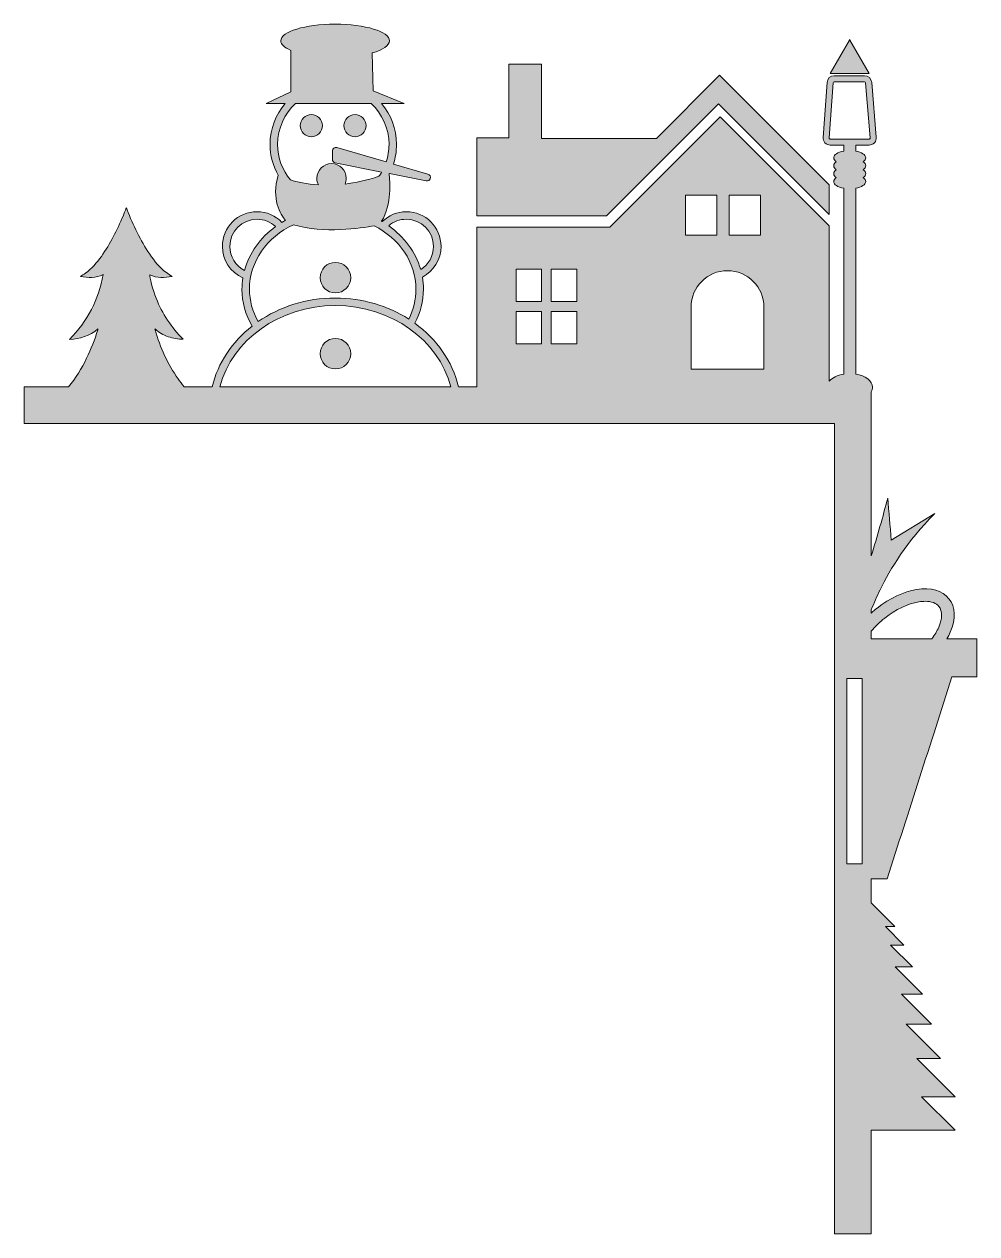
# Model space of a CAD drawing. Extents: x 435 to 2566, y -2853 to -147.
import ezdxf

# ---------------------------------------------------------------- set-up
doc = ezdxf.new("R2010")
doc.units = 0
doc.header["$MEASUREMENT"] = 0
doc.layers.add('Layer 1', color=7, linetype='Continuous')

# ---------------------------------------------------------------- blocks, each defined once
blk = doc.blocks.new('block 2')
at = {"layer": 'Layer 1', "true_color": 0xffffff}
h = blk.add_hatch(color=7, dxfattribs=at)
h.dxf.hatch_style = 2
edge = h.paths.add_edge_path()
edge.add_spline(control_points=[(2365.4, -2058.3), (2413.7, -1907.9), (2462, -1757.4), (2510.3, -1606.9), (2510.3, -1606.9), (2565.9, -1606.9), (2565.9, -1606.9), (2565.9, -1606.9), (2565.9, -1521.8), (2565.9, -1521.8), (2565.9, -1521.8), (2499.1, -1521.8), (2499.1, -1521.8), (2501.9, -1516.9), (2504.3, -1511.9), (2506.5, -1507), (2519.2, -1477.2), (2518.1, -1450.6), (2503.5, -1431.9), (2488.9, -1413.3), (2463.2, -1406), (2431.3, -1411.3), (2402.4, -1416.1), (2371, -1430.9), (2342.8, -1453), (2338.3, -1456.6), (2333.9, -1460.4), (2329.7, -1464.2), (2329.7, -1464.2), (2329.7, -1456.5), (2329.7, -1456.5), (2335.9, -1441.7), (2342.5, -1426.6), (2349.6, -1411.9), (2372, -1365.7), (2408.8, -1305.1), (2471.9, -1241.1), (2471.9, -1241.1), (2374.4, -1300.8), (2374.4, -1300.8), (2371.9, -1269.5), (2369.3, -1238.2), (2366.7, -1206.8), (2355.8, -1248.5), (2343.5, -1291.7), (2329.7, -1336.1), (2329.7, -1336.1), (2329.7, -968.9), (2329.7, -968.9), (2331.6, -965.7), (2332.7, -962.3), (2332.7, -958.7), (2332.7, -944.8), (2316.7, -933.1), (2295, -929.7), (2295, -929.7), (2295, -514), (2295, -514), (2308.2, -511.6), (2317.4, -505.7), (2317.4, -498.9), (2317.4, -495.7), (2315.3, -492.6), (2311.6, -490.1), (2315.3, -487.5), (2317.4, -484.5), (2317.4, -481.2), (2317.4, -478), (2315.3, -474.9), (2311.6, -472.4), (2315.3, -469.8), (2317.4, -466.8), (2317.4, -463.5), (2317.4, -460.2), (2315.3, -457.2), (2311.6, -454.7), (2315.3, -452.1), (2317.4, -449.1), (2317.4, -445.8), (2317.4, -439), (2308.2, -433.2), (2295, -430.8), (2295, -430.8), (2295, -417.5), (2295, -417.5), (2295, -417.5), (2324.9, -417.5), (2324.9, -417.5), (2329.4, -417.5), (2333.8, -415.6), (2336.9, -412.3), (2340, -408.9), (2341.5, -404.4), (2341.1, -399.9), (2341.1, -399.9), (2330.7, -277), (2330.7, -277), (2330, -268.5), (2323, -262.1), (2314.5, -262.1), (2314.5, -262.1), (2247, -262.1), (2247, -262.1), (2238.6, -262.1), (2231.4, -268.7), (2230.8, -277.2), (2230.8, -277.2), (2221.9, -400.1), (2221.9, -400.1), (2221.6, -404.6), (2223.1, -409), (2226.2, -412.3), (2229.3, -415.6), (2233.6, -417.5), (2238.1, -417.5), (2238.1, -417.5), (2268.1, -417.5), (2268.1, -417.5), (2268.1, -417.5), (2268.1, -430.8), (2268.1, -430.8), (2255, -433.2), (2245.7, -439), (2245.7, -445.8), (2245.7, -449.1), (2247.9, -452.1), (2251.6, -454.7), (2247.9, -457.2), (2245.7, -460.2), (2245.7, -463.5), (2245.7, -466.8), (2247.9, -469.8), (2251.6, -472.4), (2247.9, -474.9), (2245.7, -478), (2245.7, -481.2), (2245.7, -484.5), (2247.9, -487.5), (2251.6, -490.1), (2247.9, -492.6), (2245.7, -495.7), (2245.7, -498.9), (2245.7, -505.7), (2255, -511.6), (2268.1, -514), (2268.1, -514), (2268.1, -929.7), (2268.1, -929.7), (2253.9, -931.9), (2242.2, -937.7), (2235.8, -945.4), (2235.8, -945.4), (2235.8, -598.2), (2235.8, -598.2), (2235.8, -598.2), (1992, -354.4), (1992, -354.4), (1992, -354.4), (1745.1, -601.2), (1745.1, -601.2), (1745.1, -601.2), (1447.5, -601.2), (1447.5, -601.2), (1447.5, -601.2), (1447.5, -957.8), (1447.5, -957.8), (1447.5, -957.8), (1406.4, -957.8), (1406.4, -957.8), (1392.9, -901.2), (1357.8, -851.5), (1309, -816), (1321.5, -792.3), (1328, -766.1), (1328, -739.7), (1328, -730.5), (1327.2, -721.4), (1325.7, -712.6), (1351, -699.4), (1367.4, -673.1), (1367.4, -643.9), (1367.4, -601.2), (1332.6, -566.4), (1289.9, -566.4), (1269.4, -566.4), (1250.2, -574.4), (1235.8, -588.5), (1235.4, -588.3), (1234.9, -588), (1234.5, -587.8), (1257.8, -550.1), (1253, -496.3), (1251.2, -482.4), (1251.4, -482), (1251.6, -481.5), (1251.8, -481.1), (1251.8, -481.1), (1334.4, -497.6), (1334.4, -497.6), (1338.2, -498.3), (1342, -496.2), (1343.3, -492.6), (1344.8, -488.4), (1342.5, -483.7), (1338.1, -482.5), (1338.1, -482.5), (1260.8, -459.8), (1260.8, -459.8), (1265.4, -446), (1267.9, -431.2), (1267.9, -415.8), (1267.9, -381), (1255.2, -349.1), (1234.2, -324.4), (1234.2, -324.4), (1284.8, -324.4), (1284.8, -324.4), (1284.8, -324.4), (1215.7, -296.2), (1215.7, -296.2), (1215.7, -296.2), (1213.7, -211.1), (1213.7, -211.1), (1237.3, -204.3), (1252.2, -194.7), (1252.2, -184), (1252.2, -163.6), (1197.7, -146.9), (1130.6, -146.9), (1063.4, -146.9), (1009, -163.6), (1009, -184), (1009, -192), (1017.3, -199.4), (1031.4, -205.5), (1031.4, -205.5), (1031.4, -297.9), (1031.4, -297.9), (1031.4, -297.9), (976.4, -324.4), (976.4, -324.4), (976.4, -324.4), (1018.7, -324.4), (1018.7, -324.4), (997.7, -349.1), (985, -381), (985, -415.8), (985, -440.9), (991.6, -464.5), (1003.2, -485), (986.8, -537.7), (1009, -573.1), (1019.2, -585.8), (1016.6, -587.2), (1014, -588.7), (1011.5, -590.2), (997, -575), (977.1, -566.4), (955.8, -566.4), (913, -566.4), (878.3, -601.2), (878.3, -643.9), (878.3, -674.7), (896.5, -702.2), (924.2, -714.6), (922.9, -722.8), (922.1, -731.2), (922.1, -739.7), (922.1, -768.5), (929.9, -797), (944.7, -822.4), (900.3, -857.3), (868.3, -904.5), (855.6, -957.8), (855.6, -957.8), (792.5, -957.8), (792.5, -957.8), (787.9, -952.3), (783.6, -946.5), (779.5, -940.5), (756.1, -906.8), (739.4, -870), (727.7, -830.9), (727.5, -830.3), (726.8, -829.6), (727.7, -828.7), (736.2, -836.8), (746.2, -842.2), (757.1, -845.9), (768, -849.5), (779.2, -851.6), (790.8, -851.8), (777.7, -838.7), (766, -824.5), (755.8, -809.1), (745.6, -793.7), (737, -777.3), (730.2, -760.1), (722.7, -740.9), (715.1, -712.5), (716.1, -707.4), (732.2, -715.2), (748.9, -714.2), (765.8, -711), (761.4, -708.3), (757.2, -705.7), (753.2, -702.7), (738.1, -691.2), (726.3, -676.7), (715.8, -661.2), (694.7, -630.2), (678.7, -596.7), (665.2, -561.9), (664.7, -560.6), (664.5, -559.2), (663.3, -558), (660.9, -564.1), (658.6, -570.1), (656.1, -576), (642.9, -607.6), (627.6, -638.3), (607.6, -666.3), (597.4, -680.5), (586.2, -693.7), (571.9, -704), (568.4, -706.5), (564.7, -708.6), (560.6, -711.2), (578.2, -714.1), (595, -715.3), (611.8, -706.9), (601.5, -763.4), (576.4, -811.4), (536.4, -851.9), (559.8, -850.4), (581.7, -845), (599.6, -828.6), (600, -829.4), (599.6, -829.9), (599.4, -830.4), (593, -852.4), (584.7, -873.6), (574.6, -894.1), (563.5, -916.8), (550.6, -938.4), (534.4, -957.8), (534.4, -957.8), (435, -957.8), (435, -957.8), (435, -957.8), (435, -1040.3), (435, -1040.3), (435, -1040.3), (637.2, -1040.3), (637.2, -1040.3), (637.2, -1040.3), (689.6, -1040.3), (689.6, -1040.3), (689.6, -1040.3), (851.8, -1040.3), (851.8, -1040.3), (851.8, -1040.3), (868.7, -1040.3), (868.7, -1040.3), (868.7, -1040.3), (1393.3, -1040.3), (1393.3, -1040.3), (1393.3, -1040.3), (1410.3, -1040.3), (1410.3, -1040.3), (1410.3, -1040.3), (2247.2, -1040.3), (2247.2, -1040.3), (2247.2, -1040.3), (2247.2, -1360.6), (2247.2, -1360.6), (2247.2, -1360.6), (2247.2, -1496.1), (2247.2, -1496.1), (2247.2, -1496.1), (2247.2, -1521.8), (2247.2, -1521.8), (2247.2, -1521.8), (2247.2, -2058.3), (2247.2, -2058.3), (2247.2, -2058.3), (2247.2, -2121.3), (2247.2, -2121.3), (2247.2, -2121.3), (2247.2, -2621), (2247.2, -2621), (2247.2, -2621), (2247.2, -2852.5), (2247.2, -2852.5), (2247.2, -2852.5), (2329.7, -2852.5), (2329.7, -2852.5), (2329.7, -2852.5), (2329.7, -2621), (2329.7, -2621), (2329.7, -2621), (2517.2, -2621), (2517.2, -2621), (2517.2, -2621), (2442.2, -2546), (2442.2, -2546), (2442.2, -2546), (2517.2, -2546), (2517.2, -2546), (2517.2, -2546), (2431.4, -2460.2), (2431.4, -2460.2), (2431.4, -2460.2), (2485, -2460.2), (2485, -2460.2), (2485, -2460.2), (2408.1, -2383.3), (2408.1, -2383.3), (2408.1, -2383.3), (2464.2, -2383.3), (2464.2, -2383.3), (2464.2, -2383.3), (2397.3, -2316.5), (2397.3, -2316.5), (2397.3, -2316.5), (2444.6, -2316.5), (2444.6, -2316.5), (2444.6, -2316.5), (2383.6, -2255.4), (2383.6, -2255.4), (2383.6, -2255.4), (2421.8, -2255.4), (2421.8, -2255.4), (2421.8, -2255.4), (2373.1, -2206.7), (2373.1, -2206.7), (2373.1, -2206.7), (2403, -2206.7), (2403, -2206.7), (2403, -2206.7), (2361.5, -2165.2), (2361.5, -2165.2), (2361.5, -2165.2), (2382.7, -2165.2), (2382.7, -2165.2), (2382.7, -2165.2), (2329.7, -2112.2), (2329.7, -2112.2), (2329.7, -2112.2), (2329.7, -2058.3), (2329.7, -2058.3), (2329.7, -2058.3), (2365.4, -2058.3), (2365.4, -2058.3)], knot_values=[0, 0, 0, 0, 1, 1, 1, 2, 2, 2, 3, 3, 3, 4, 4, 4, 5, 5, 5, 6, 6, 6, 7, 7, 7, 8, 8, 8, 9, 9, 9, 10, 10, 10, 11, 11, 11, 12, 12, 12, 13, 13, 13, 14, 14, 14, 15, 15, 15, 16, 16, 16, 17, 17, 17, 18, 18, 18, 19, 19, 19, 20, 20, 20, 21, 21, 21, 22, 22, 22, 23, 23, 23, 24, 24, 24, 25, 25, 25, 26, 26, 26, 27, 27, 27, 28, 28, 28, 29, 29, 29, 30, 30, 30, 31, 31, 31, 32, 32, 32, 33, 33, 33, 34, 34, 34, 35, 35, 35, 36, 36, 36, 37, 37, 37, 38, 38, 38, 39, 39, 39, 40, 40, 40, 41, 41, 41, 42, 42, 42, 43, 43, 43, 44, 44, 44, 45, 45, 45, 46, 46, 46, 47, 47, 47, 48, 48, 48, 49, 49, 49, 50, 50, 50, 51, 51, 51, 52, 52, 52, 53, 53, 53, 54, 54, 54, 55, 55, 55, 56, 56, 56, 57, 57, 57, 58, 58, 58, 59, 59, 59, 60, 60, 60, 61, 61, 61, 62, 62, 62, 63, 63, 63, 64, 64, 64, 65, 65, 65, 66, 66, 66, 67, 67, 67, 68, 68, 68, 69, 69, 69, 70, 70, 70, 71, 71, 71, 72, 72, 72, 73, 73, 73, 74, 74, 74, 75, 75, 75, 76, 76, 76, 77, 77, 77, 78, 78, 78, 79, 79, 79, 80, 80, 80, 81, 81, 81, 82, 82, 82, 83, 83, 83, 84, 84, 84, 85, 85, 85, 86, 86, 86, 87, 87, 87, 88, 88, 88, 89, 89, 89, 90, 90, 90, 91, 91, 91, 92, 92, 92, 93, 93, 93, 94, 94, 94, 95, 95, 95, 96, 96, 96, 97, 97, 97, 98, 98, 98, 99, 99, 99, 100, 100, 100, 101, 101, 101, 102, 102, 102, 103, 103, 103, 104, 104, 104, 105, 105, 105, 106, 106, 106, 107, 107, 107, 108, 108, 108, 109, 109, 109, 110, 110, 110, 111, 111, 111, 112, 112, 112, 113, 113, 113, 114, 114, 114, 115, 115, 115, 116, 116, 116, 117, 117, 117, 118, 118, 118, 119, 119, 119, 120, 120, 120, 121, 121, 121, 122, 122, 122, 123, 123, 123, 124, 124, 124, 125, 125, 125, 126, 126, 126, 127, 127, 127, 128, 128, 128, 129, 129, 129, 130, 130, 130, 131, 131, 131, 132, 132, 132, 133, 133, 133, 134, 134, 134, 135, 135, 135, 136, 136, 136, 137, 137, 137, 138, 138, 138, 139, 139, 139, 140, 140, 140, 141, 141, 141, 142, 142, 142, 143, 143, 143, 144, 144, 144, 145, 145, 145, 146, 146, 146, 147, 147, 147, 148, 148, 148, 149, 149, 149, 150, 150, 150, 151, 151, 151, 151], degree=3, periodic=1)
edge = h.paths.add_edge_path()
edge.add_spline(control_points=[(1289.9, -583.2), (1323.4, -583.2), (1350.6, -610.4), (1350.6, -643.9), (1350.6, -665.3), (1339.5, -684.7), (1321.9, -695.5), (1310.7, -656.3), (1285.1, -622.2), (1250.4, -597.8), (1261.3, -588.4), (1275.2, -583.2), (1289.9, -583.2)], knot_values=[0, 0, 0, 0, 1, 1, 1, 2, 2, 2, 3, 3, 3, 4, 4, 4, 4], degree=3, periodic=1)
edge = h.paths.add_edge_path()
edge.add_spline(control_points=[(1001.8, -415.8), (1001.8, -379.7), (1017.2, -347.2), (1041.8, -324.4), (1041.8, -324.4), (1211.1, -324.4), (1211.1, -324.4), (1235.7, -347.2), (1251.1, -379.7), (1251.1, -415.8), (1251.1, -429.6), (1248.9, -442.7), (1244.8, -455.1), (1244.8, -455.1), (1134.6, -422.8), (1134.6, -422.8), (1129.6, -421.4), (1124.6, -425.1), (1124.6, -430.2), (1124.6, -430.2), (1124.4, -449.3), (1124.4, -449.3), (1124.3, -453.1), (1126.9, -456.3), (1130.6, -457), (1130.6, -457), (1234.6, -477.7), (1234.6, -477.7), (1232.7, -481), (1230.8, -484.1), (1228.6, -487.2), (1201.3, -496.5), (1175.9, -501.9), (1152.7, -504.7), (1154.4, -500.7), (1155.4, -496.3), (1155.4, -491.6), (1155.4, -473.5), (1140.7, -458.8), (1122.6, -458.8), (1104.4, -458.8), (1089.7, -473.5), (1089.7, -491.6), (1089.7, -496.9), (1091, -502), (1093.3, -506.4), (1066.9, -504.7), (1045.7, -499.9), (1030.4, -495.2), (1012.6, -473.7), (1001.8, -446), (1001.8, -415.8)], knot_values=[0, 0, 0, 0, 1, 1, 1, 2, 2, 2, 3, 3, 3, 4, 4, 4, 5, 5, 5, 6, 6, 6, 7, 7, 7, 8, 8, 8, 9, 9, 9, 10, 10, 10, 11, 11, 11, 12, 12, 12, 13, 13, 13, 14, 14, 14, 15, 15, 15, 16, 16, 16, 17, 17, 17, 17], degree=3, periodic=1)
edge = h.paths.add_edge_path()
edge.add_spline(control_points=[(895, -643.9), (895, -610.4), (922.3, -583.2), (955.8, -583.2), (971.4, -583.2), (986.1, -589.1), (997.3, -599.6), (963.2, -624.3), (938.3, -658.6), (927.7, -697.8), (907.9, -687.5), (895, -666.8), (895, -643.9)], knot_values=[0, 0, 0, 0, 1, 1, 1, 2, 2, 2, 3, 3, 3, 4, 4, 4, 4], degree=3, periodic=1)
edge = h.paths.add_edge_path()
edge.add_spline(control_points=[(938.9, -739.7), (938.9, -677.4), (978.7, -623.1), (1037.1, -595.5), (1105.4, -615.8), (1188.3, -603.4), (1217.9, -597.9), (1273.7, -626.2), (1311.3, -679.1), (1311.3, -739.7), (1311.3, -763.1), (1305.8, -785.5), (1295.1, -806.5), (1248.9, -777), (1192.2, -759.5), (1131, -759.5), (1065.9, -759.5), (1005.9, -779.2), (958.2, -812.3), (945.6, -789.9), (938.9, -765), (938.9, -739.7)], knot_values=[0, 0, 0, 0, 1, 1, 1, 2, 2, 2, 3, 3, 3, 4, 4, 4, 5, 5, 5, 6, 6, 6, 7, 7, 7, 7], degree=3, periodic=1)
edge = h.paths.add_edge_path()
edge.add_spline(control_points=[(872.9, -957.8), (899.6, -854), (1005.2, -776.3), (1131, -776.3), (1256.8, -776.3), (1362.4, -854), (1389.1, -957.8), (1389.1, -957.8), (872.9, -957.8), (872.9, -957.8)], knot_values=[0, 0, 0, 0, 1, 1, 1, 2, 2, 2, 3, 3, 3, 3], degree=3, periodic=1)
edge = h.paths.add_edge_path()
edge.add_spline(control_points=[(2360.3, -1475.2), (2384.8, -1456), (2411.6, -1443.2), (2436, -1439.1), (2441.1, -1438.2), (2446, -1437.8), (2450.6, -1437.8), (2464.5, -1437.8), (2475.4, -1441.8), (2481.3, -1449.4), (2489.2, -1459.4), (2488.9, -1476.4), (2480.6, -1495.9), (2476.9, -1504.5), (2471.8, -1513.3), (2465.6, -1521.8), (2465.6, -1521.8), (2329.7, -1521.8), (2329.7, -1521.8), (2329.7, -1521.8), (2329.7, -1504.7), (2329.7, -1504.7), (2338.4, -1494.3), (2348.7, -1484.3), (2360.3, -1475.2)], knot_values=[0, 0, 0, 0, 1, 1, 1, 2, 2, 2, 3, 3, 3, 4, 4, 4, 5, 5, 5, 6, 6, 6, 7, 7, 7, 8, 8, 8, 8], degree=3, periodic=1)
h.paths.add_polyline_path([(2275.2, -1610.4), (2309.4, -1610.4), (2309.4, -2025.2), (2275.2, -2025.2)])
edge = h.paths.add_edge_path()
edge.add_spline(control_points=[(2238.1, -403.8), (2237.2, -403.8), (2236.5, -403.3), (2236.2, -403), (2236, -402.7), (2235.5, -402), (2235.6, -401), (2235.6, -401), (2244.5, -278.1), (2244.5, -278.1), (2244.6, -276.8), (2245.7, -275.8), (2247, -275.8), (2247, -275.8), (2314.5, -275.8), (2314.5, -275.8), (2315.8, -275.8), (2316.9, -276.8), (2317.1, -278.1), (2317.1, -278.1), (2327.5, -401), (2327.5, -401), (2327.5, -402), (2327.1, -402.7), (2326.8, -403), (2326.5, -403.3), (2325.9, -403.8), (2324.9, -403.8), (2324.9, -403.8), (2238.1, -403.8), (2238.1, -403.8)], knot_values=[0, 0, 0, 0, 1, 1, 1, 2, 2, 2, 3, 3, 3, 4, 4, 4, 5, 5, 5, 6, 6, 6, 7, 7, 7, 8, 8, 8, 9, 9, 9, 10, 10, 10, 10], degree=3, periodic=1)
h.paths.add_polyline_path([(2011.6, -529.5), (2081.9, -529.5), (2081.9, -618.8), (2011.6, -618.8)])
edge = h.paths.add_edge_path()
edge.add_spline(control_points=[(2008.2, -698.3), (2053.2, -698.3), (2089.7, -734.7), (2089.7, -779.8), (2089.7, -779.8), (2089.7, -918.7), (2089.7, -918.7), (2089.7, -918.7), (1926.7, -918.7), (1926.7, -918.7), (1926.7, -918.7), (1926.7, -779.8), (1926.7, -779.8), (1926.7, -734.7), (1963.2, -698.3), (2008.2, -698.3)], knot_values=[0, 0, 0, 0, 1, 1, 1, 2, 2, 2, 3, 3, 3, 4, 4, 4, 5, 5, 5, 5], degree=3, periodic=1)
h.paths.add_polyline_path([(1914.2, -529.5), (1984.5, -529.5), (1984.5, -618.8), (1914.2, -618.8)])
h.paths.add_polyline_path([(1614, -694.9), (1670.9, -694.9), (1670.9, -767), (1614, -767)])
h.paths.add_polyline_path([(1614, -789.8), (1670.9, -789.8), (1670.9, -861.9), (1614, -861.9)])
h.paths.add_polyline_path([(1535.3, -694.9), (1592.2, -694.9), (1592.2, -767), (1535.3, -767)])
h.paths.add_polyline_path([(1535.3, -789.8), (1592.2, -789.8), (1592.2, -861.9), (1535.3, -861.9)])
h = blk.add_hatch(color=7, dxfattribs=at)
h.dxf.hatch_style = 2
h.paths.add_polyline_path([(2281.8, -257.5), (2325.3, -257.5), (2281.8, -182.4), (2281.8, -181.5), (2281.6, -182), (2281.3, -181.5), (2281.3, -182.4), (2237.9, -257.5), (2281.3, -257.5)])
h = blk.add_hatch(color=7, dxfattribs=at)
h.dxf.hatch_style = 2
h.paths.add_polyline_path([(1988.1, -325.1), (2235.8, -572.8), (2235.8, -506.3), (1990.6, -261.1), (1849.3, -402.5), (1592.3, -402.5), (1592.3, -236.1), (1519.2, -236.1), (1519.2, -401.1), (1447.5, -401.1), (1447.5, -575.6), (1737.7, -575.6)])
h = blk.add_hatch(color=7, dxfattribs=at)
h.dxf.hatch_style = 2
edge = h.paths.add_edge_path()
edge.add_spline(control_points=[(1077.4, -398.6), (1091, -398.6), (1102.1, -387.5), (1102.1, -373.9), (1102.1, -360.2), (1091, -349.1), (1077.4, -349.1), (1063.7, -349.1), (1052.6, -360.2), (1052.6, -373.9), (1052.6, -387.5), (1063.7, -398.6), (1077.4, -398.6)], knot_values=[0, 0, 0, 0, 1, 1, 1, 2, 2, 2, 3, 3, 3, 4, 4, 4, 4], degree=3, periodic=1)
h = blk.add_hatch(color=7, dxfattribs=at)
h.dxf.hatch_style = 2
edge = h.paths.add_edge_path()
edge.add_spline(control_points=[(1175, -398.6), (1188.7, -398.6), (1199.8, -387.5), (1199.8, -373.9), (1199.8, -360.2), (1188.7, -349.1), (1175, -349.1), (1161.4, -349.1), (1150.3, -360.2), (1150.3, -373.9), (1150.3, -387.5), (1161.4, -398.6), (1175, -398.6)], knot_values=[0, 0, 0, 0, 1, 1, 1, 2, 2, 2, 3, 3, 3, 4, 4, 4, 4], degree=3, periodic=1)
h = blk.add_hatch(color=7, dxfattribs=at)
h.dxf.hatch_style = 2
edge = h.paths.add_edge_path()
edge.add_spline(control_points=[(1131.2, -748), (1150.1, -748), (1165.4, -732.7), (1165.4, -713.9), (1165.4, -695), (1150.1, -679.7), (1131.2, -679.7), (1112.4, -679.7), (1097.1, -695), (1097.1, -713.9), (1097.1, -732.7), (1112.4, -748), (1131.2, -748)], knot_values=[0, 0, 0, 0, 1, 1, 1, 2, 2, 2, 3, 3, 3, 4, 4, 4, 4], degree=3, periodic=1)
h = blk.add_hatch(color=7, dxfattribs=at)
h.dxf.hatch_style = 2
edge = h.paths.add_edge_path()
edge.add_spline(control_points=[(1131.2, -849.8), (1112.4, -849.8), (1097.1, -865.1), (1097.1, -883.9), (1097.1, -902.8), (1112.4, -918.1), (1131.2, -918.1), (1150.1, -918.1), (1165.4, -902.8), (1165.4, -883.9), (1165.4, -865.1), (1150.1, -849.8), (1131.2, -849.8)], knot_values=[0, 0, 0, 0, 1, 1, 1, 2, 2, 2, 3, 3, 3, 4, 4, 4, 4], degree=3, periodic=1)
at = {"layer": 'Layer 1', "lineweight": 0}
for points in [[(2281.8, -257.5), (2325.3, -257.5), (2281.8, -182.4), (2281.8, -181.5), (2281.6, -182), (2281.3, -181.5), (2281.3, -182.4), (2237.9, -257.5), (2281.3, -257.5), (2281.8, -257.5)], [(1988.1, -325.1), (2235.8, -572.8), (2235.8, -506.3), (1990.6, -261.1), (1849.3, -402.5), (1592.3, -402.5), (1592.3, -236.1), (1519.2, -236.1), (1519.2, -401.1), (1447.5, -401.1), (1447.5, -575.6), (1737.7, -575.6), (1988.1, -325.1)], [(1914.2, -529.5), (1984.5, -529.5), (1984.5, -618.8), (1914.2, -618.8), (1914.2, -529.5)], [(2011.6, -529.5), (2081.9, -529.5), (2081.9, -618.8), (2011.6, -618.8), (2011.6, -529.5)], [(1535.3, -694.9), (1592.2, -694.9), (1592.2, -767), (1535.3, -767), (1535.3, -694.9)], [(1614, -694.9), (1670.9, -694.9), (1670.9, -767), (1614, -767), (1614, -694.9)], [(1535.3, -789.8), (1592.2, -789.8), (1592.2, -861.9), (1535.3, -861.9), (1535.3, -789.8)], [(1614, -789.8), (1670.9, -789.8), (1670.9, -861.9), (1614, -861.9), (1614, -789.8)], [(2275.2, -1610.4), (2309.4, -1610.4), (2309.4, -2025.2), (2275.2, -2025.2), (2275.2, -1610.4)]]:
    blk.add_lwpolyline(points, dxfattribs=at)
for points, knots in [([(2365.4, -2058.3), (2413.7, -1907.9), (2462, -1757.4), (2510.3, -1606.9), (2510.3, -1606.9), (2565.9, -1606.9), (2565.9, -1606.9), (2565.9, -1606.9), (2565.9, -1521.8), (2565.9, -1521.8), (2565.9, -1521.8), (2499.1, -1521.8), (2499.1, -1521.8), (2501.9, -1516.9), (2504.3, -1511.9), (2506.5, -1507), (2519.2, -1477.2), (2518.1, -1450.6), (2503.5, -1431.9), (2488.9, -1413.3), (2463.2, -1406), (2431.3, -1411.3), (2402.4, -1416.1), (2371, -1430.9), (2342.8, -1453), (2338.3, -1456.6), (2333.9, -1460.4), (2329.7, -1464.2), (2329.7, -1464.2), (2329.7, -1456.5), (2329.7, -1456.5), (2335.9, -1441.7), (2342.5, -1426.6), (2349.6, -1411.9), (2372, -1365.7), (2408.8, -1305.1), (2471.9, -1241.1), (2471.9, -1241.1), (2374.4, -1300.8), (2374.4, -1300.8), (2371.9, -1269.5), (2369.3, -1238.2), (2366.7, -1206.8), (2355.8, -1248.5), (2343.5, -1291.7), (2329.7, -1336.1), (2329.7, -1336.1), (2329.7, -968.9), (2329.7, -968.9), (2331.6, -965.7), (2332.7, -962.3), (2332.7, -958.7), (2332.7, -944.8), (2316.7, -933.1), (2295, -929.7), (2295, -929.7), (2295, -514), (2295, -514), (2308.2, -511.6), (2317.4, -505.7), (2317.4, -498.9), (2317.4, -495.7), (2315.3, -492.6), (2311.6, -490.1), (2315.3, -487.5), (2317.4, -484.5), (2317.4, -481.2), (2317.4, -478), (2315.3, -474.9), (2311.6, -472.4), (2315.3, -469.8), (2317.4, -466.8), (2317.4, -463.5), (2317.4, -460.2), (2315.3, -457.2), (2311.6, -454.7), (2315.3, -452.1), (2317.4, -449.1), (2317.4, -445.8), (2317.4, -439), (2308.2, -433.2), (2295, -430.8), (2295, -430.8), (2295, -417.5), (2295, -417.5), (2295, -417.5), (2324.9, -417.5), (2324.9, -417.5), (2329.4, -417.5), (2333.8, -415.6), (2336.9, -412.3), (2340, -408.9), (2341.5, -404.4), (2341.1, -399.9), (2341.1, -399.9), (2330.7, -277), (2330.7, -277), (2330, -268.5), (2323, -262.1), (2314.5, -262.1), (2314.5, -262.1), (2247, -262.1), (2247, -262.1), (2238.6, -262.1), (2231.4, -268.7), (2230.8, -277.2), (2230.8, -277.2), (2221.9, -400.1), (2221.9, -400.1), (2221.6, -404.6), (2223.1, -409), (2226.2, -412.3), (2229.3, -415.6), (2233.6, -417.5), (2238.1, -417.5), (2238.1, -417.5), (2268.1, -417.5), (2268.1, -417.5), (2268.1, -417.5), (2268.1, -430.8), (2268.1, -430.8), (2255, -433.2), (2245.7, -439), (2245.7, -445.8), (2245.7, -449.1), (2247.9, -452.1), (2251.6, -454.7), (2247.9, -457.2), (2245.7, -460.2), (2245.7, -463.5), (2245.7, -466.8), (2247.9, -469.8), (2251.6, -472.4), (2247.9, -474.9), (2245.7, -478), (2245.7, -481.2), (2245.7, -484.5), (2247.9, -487.5), (2251.6, -490.1), (2247.9, -492.6), (2245.7, -495.7), (2245.7, -498.9), (2245.7, -505.7), (2255, -511.6), (2268.1, -514), (2268.1, -514), (2268.1, -929.7), (2268.1, -929.7), (2253.9, -931.9), (2242.2, -937.7), (2235.8, -945.4), (2235.8, -945.4), (2235.8, -598.2), (2235.8, -598.2), (2235.8, -598.2), (1992, -354.4), (1992, -354.4), (1992, -354.4), (1745.1, -601.2), (1745.1, -601.2), (1745.1, -601.2), (1447.5, -601.2), (1447.5, -601.2), (1447.5, -601.2), (1447.5, -957.8), (1447.5, -957.8), (1447.5, -957.8), (1406.4, -957.8), (1406.4, -957.8), (1392.9, -901.2), (1357.8, -851.5), (1309, -816), (1321.5, -792.3), (1328, -766.1), (1328, -739.7), (1328, -730.5), (1327.2, -721.4), (1325.7, -712.6), (1351, -699.4), (1367.4, -673.1), (1367.4, -643.9), (1367.4, -601.2), (1332.6, -566.4), (1289.9, -566.4), (1269.4, -566.4), (1250.2, -574.4), (1235.8, -588.5), (1235.4, -588.3), (1234.9, -588), (1234.5, -587.8), (1257.8, -550.1), (1253, -496.3), (1251.2, -482.4), (1251.4, -482), (1251.6, -481.5), (1251.8, -481.1), (1251.8, -481.1), (1334.4, -497.6), (1334.4, -497.6), (1338.2, -498.3), (1342, -496.2), (1343.3, -492.6), (1344.8, -488.4), (1342.5, -483.7), (1338.1, -482.5), (1338.1, -482.5), (1260.8, -459.8), (1260.8, -459.8), (1265.4, -446), (1267.9, -431.2), (1267.9, -415.8), (1267.9, -381), (1255.2, -349.1), (1234.2, -324.4), (1234.2, -324.4), (1284.8, -324.4), (1284.8, -324.4), (1284.8, -324.4), (1215.7, -296.2), (1215.7, -296.2), (1215.7, -296.2), (1213.7, -211.1), (1213.7, -211.1), (1237.3, -204.3), (1252.2, -194.7), (1252.2, -184), (1252.2, -163.6), (1197.7, -146.9), (1130.6, -146.9), (1063.4, -146.9), (1009, -163.6), (1009, -184), (1009, -192), (1017.3, -199.4), (1031.4, -205.5), (1031.4, -205.5), (1031.4, -297.9), (1031.4, -297.9), (1031.4, -297.9), (976.4, -324.4), (976.4, -324.4), (976.4, -324.4), (1018.7, -324.4), (1018.7, -324.4), (997.7, -349.1), (985, -381), (985, -415.8), (985, -440.9), (991.6, -464.5), (1003.2, -485), (986.8, -537.7), (1009, -573.1), (1019.2, -585.8), (1016.6, -587.2), (1014, -588.7), (1011.5, -590.2), (997, -575), (977.1, -566.4), (955.8, -566.4), (913, -566.4), (878.3, -601.2), (878.3, -643.9), (878.3, -674.7), (896.5, -702.2), (924.2, -714.6), (922.9, -722.8), (922.1, -731.2), (922.1, -739.7), (922.1, -768.5), (929.9, -797), (944.7, -822.4), (900.3, -857.3), (868.3, -904.5), (855.6, -957.8), (855.6, -957.8), (792.5, -957.8), (792.5, -957.8), (787.9, -952.3), (783.6, -946.5), (779.5, -940.5), (756.1, -906.8), (739.4, -870), (727.7, -830.9), (727.5, -830.3), (726.8, -829.6), (727.7, -828.7), (736.2, -836.8), (746.2, -842.2), (757.1, -845.9), (768, -849.5), (779.2, -851.6), (790.8, -851.8), (777.7, -838.7), (766, -824.5), (755.8, -809.1), (745.6, -793.7), (737, -777.3), (730.2, -760.1), (722.7, -740.9), (715.1, -712.5), (716.1, -707.4), (732.2, -715.2), (748.9, -714.2), (765.8, -711), (761.4, -708.3), (757.2, -705.7), (753.2, -702.7), (738.1, -691.2), (726.3, -676.7), (715.8, -661.2), (694.7, -630.2), (678.7, -596.7), (665.2, -561.9), (664.7, -560.6), (664.5, -559.2), (663.3, -558), (660.9, -564.1), (658.6, -570.1), (656.1, -576), (642.9, -607.6), (627.6, -638.3), (607.6, -666.3), (597.4, -680.5), (586.2, -693.7), (571.9, -704), (568.4, -706.5), (564.7, -708.6), (560.6, -711.2), (578.2, -714.1), (595, -715.3), (611.8, -706.9), (601.5, -763.4), (576.4, -811.4), (536.4, -851.9), (559.8, -850.4), (581.7, -845), (599.6, -828.6), (600, -829.4), (599.6, -829.9), (599.4, -830.4), (593, -852.4), (584.7, -873.6), (574.6, -894.1), (563.5, -916.8), (550.6, -938.4), (534.4, -957.8), (534.4, -957.8), (435, -957.8), (435, -957.8), (435, -957.8), (435, -1040.3), (435, -1040.3), (435, -1040.3), (637.2, -1040.3), (637.2, -1040.3), (637.2, -1040.3), (689.6, -1040.3), (689.6, -1040.3), (689.6, -1040.3), (851.8, -1040.3), (851.8, -1040.3), (851.8, -1040.3), (868.7, -1040.3), (868.7, -1040.3), (868.7, -1040.3), (1393.3, -1040.3), (1393.3, -1040.3), (1393.3, -1040.3), (1410.3, -1040.3), (1410.3, -1040.3), (1410.3, -1040.3), (2247.2, -1040.3), (2247.2, -1040.3), (2247.2, -1040.3), (2247.2, -1360.6), (2247.2, -1360.6), (2247.2, -1360.6), (2247.2, -1496.1), (2247.2, -1496.1), (2247.2, -1496.1), (2247.2, -1521.8), (2247.2, -1521.8), (2247.2, -1521.8), (2247.2, -2058.3), (2247.2, -2058.3), (2247.2, -2058.3), (2247.2, -2121.3), (2247.2, -2121.3), (2247.2, -2121.3), (2247.2, -2621), (2247.2, -2621), (2247.2, -2621), (2247.2, -2852.5), (2247.2, -2852.5), (2247.2, -2852.5), (2329.7, -2852.5), (2329.7, -2852.5), (2329.7, -2852.5), (2329.7, -2621), (2329.7, -2621), (2329.7, -2621), (2517.2, -2621), (2517.2, -2621), (2517.2, -2621), (2442.2, -2546), (2442.2, -2546), (2442.2, -2546), (2517.2, -2546), (2517.2, -2546), (2517.2, -2546), (2431.4, -2460.2), (2431.4, -2460.2), (2431.4, -2460.2), (2485, -2460.2), (2485, -2460.2), (2485, -2460.2), (2408.1, -2383.3), (2408.1, -2383.3), (2408.1, -2383.3), (2464.2, -2383.3), (2464.2, -2383.3), (2464.2, -2383.3), (2397.3, -2316.5), (2397.3, -2316.5), (2397.3, -2316.5), (2444.6, -2316.5), (2444.6, -2316.5), (2444.6, -2316.5), (2383.6, -2255.4), (2383.6, -2255.4), (2383.6, -2255.4), (2421.8, -2255.4), (2421.8, -2255.4), (2421.8, -2255.4), (2373.1, -2206.7), (2373.1, -2206.7), (2373.1, -2206.7), (2403, -2206.7), (2403, -2206.7), (2403, -2206.7), (2361.5, -2165.2), (2361.5, -2165.2), (2361.5, -2165.2), (2382.7, -2165.2), (2382.7, -2165.2), (2382.7, -2165.2), (2329.7, -2112.2), (2329.7, -2112.2), (2329.7, -2112.2), (2329.7, -2058.3), (2329.7, -2058.3), (2329.7, -2058.3), (2365.4, -2058.3), (2365.4, -2058.3)], [0, 0, 0, 0, 1, 1, 1, 2, 2, 2, 3, 3, 3, 4, 4, 4, 5, 5, 5, 6, 6, 6, 7, 7, 7, 8, 8, 8, 9, 9, 9, 10, 10, 10, 11, 11, 11, 12, 12, 12, 13, 13, 13, 14, 14, 14, 15, 15, 15, 16, 16, 16, 17, 17, 17, 18, 18, 18, 19, 19, 19, 20, 20, 20, 21, 21, 21, 22, 22, 22, 23, 23, 23, 24, 24, 24, 25, 25, 25, 26, 26, 26, 27, 27, 27, 28, 28, 28, 29, 29, 29, 30, 30, 30, 31, 31, 31, 32, 32, 32, 33, 33, 33, 34, 34, 34, 35, 35, 35, 36, 36, 36, 37, 37, 37, 38, 38, 38, 39, 39, 39, 40, 40, 40, 41, 41, 41, 42, 42, 42, 43, 43, 43, 44, 44, 44, 45, 45, 45, 46, 46, 46, 47, 47, 47, 48, 48, 48, 49, 49, 49, 50, 50, 50, 51, 51, 51, 52, 52, 52, 53, 53, 53, 54, 54, 54, 55, 55, 55, 56, 56, 56, 57, 57, 57, 58, 58, 58, 59, 59, 59, 60, 60, 60, 61, 61, 61, 62, 62, 62, 63, 63, 63, 64, 64, 64, 65, 65, 65, 66, 66, 66, 67, 67, 67, 68, 68, 68, 69, 69, 69, 70, 70, 70, 71, 71, 71, 72, 72, 72, 73, 73, 73, 74, 74, 74, 75, 75, 75, 76, 76, 76, 77, 77, 77, 78, 78, 78, 79, 79, 79, 80, 80, 80, 81, 81, 81, 82, 82, 82, 83, 83, 83, 84, 84, 84, 85, 85, 85, 86, 86, 86, 87, 87, 87, 88, 88, 88, 89, 89, 89, 90, 90, 90, 91, 91, 91, 92, 92, 92, 93, 93, 93, 94, 94, 94, 95, 95, 95, 96, 96, 96, 97, 97, 97, 98, 98, 98, 99, 99, 99, 100, 100, 100, 101, 101, 101, 102, 102, 102, 103, 103, 103, 104, 104, 104, 105, 105, 105, 106, 106, 106, 107, 107, 107, 108, 108, 108, 109, 109, 109, 110, 110, 110, 111, 111, 111, 112, 112, 112, 113, 113, 113, 114, 114, 114, 115, 115, 115, 116, 116, 116, 117, 117, 117, 118, 118, 118, 119, 119, 119, 120, 120, 120, 121, 121, 121, 122, 122, 122, 123, 123, 123, 124, 124, 124, 125, 125, 125, 126, 126, 126, 127, 127, 127, 128, 128, 128, 129, 129, 129, 130, 130, 130, 131, 131, 131, 132, 132, 132, 133, 133, 133, 134, 134, 134, 135, 135, 135, 136, 136, 136, 137, 137, 137, 138, 138, 138, 139, 139, 139, 140, 140, 140, 141, 141, 141, 142, 142, 142, 143, 143, 143, 144, 144, 144, 145, 145, 145, 146, 146, 146, 147, 147, 147, 148, 148, 148, 149, 149, 149, 150, 150, 150, 151, 151, 151, 151]), ([(2238.1, -403.8), (2237.2, -403.8), (2236.5, -403.3), (2236.2, -403), (2236, -402.7), (2235.5, -402), (2235.6, -401), (2235.6, -401), (2244.5, -278.1), (2244.5, -278.1), (2244.6, -276.8), (2245.7, -275.8), (2247, -275.8), (2247, -275.8), (2314.5, -275.8), (2314.5, -275.8), (2315.8, -275.8), (2316.9, -276.8), (2317.1, -278.1), (2317.1, -278.1), (2327.5, -401), (2327.5, -401), (2327.5, -402), (2327.1, -402.7), (2326.8, -403), (2326.5, -403.3), (2325.9, -403.8), (2324.9, -403.8), (2324.9, -403.8), (2238.1, -403.8), (2238.1, -403.8)], [0, 0, 0, 0, 1, 1, 1, 2, 2, 2, 3, 3, 3, 4, 4, 4, 5, 5, 5, 6, 6, 6, 7, 7, 7, 8, 8, 8, 9, 9, 9, 10, 10, 10, 10]), ([(1001.8, -415.8), (1001.8, -379.7), (1017.2, -347.2), (1041.8, -324.4), (1041.8, -324.4), (1211.1, -324.4), (1211.1, -324.4), (1235.7, -347.2), (1251.1, -379.7), (1251.1, -415.8), (1251.1, -429.6), (1248.9, -442.7), (1244.8, -455.1), (1244.8, -455.1), (1134.6, -422.8), (1134.6, -422.8), (1129.6, -421.4), (1124.6, -425.1), (1124.6, -430.2), (1124.6, -430.2), (1124.4, -449.3), (1124.4, -449.3), (1124.3, -453.1), (1126.9, -456.3), (1130.6, -457), (1130.6, -457), (1234.6, -477.7), (1234.6, -477.7), (1232.7, -481), (1230.8, -484.1), (1228.6, -487.2), (1201.3, -496.5), (1175.9, -501.9), (1152.7, -504.7), (1154.4, -500.7), (1155.4, -496.3), (1155.4, -491.6), (1155.4, -473.5), (1140.7, -458.8), (1122.6, -458.8), (1104.4, -458.8), (1089.7, -473.5), (1089.7, -491.6), (1089.7, -496.9), (1091, -502), (1093.3, -506.4), (1066.9, -504.7), (1045.7, -499.9), (1030.4, -495.2), (1012.6, -473.7), (1001.8, -446), (1001.8, -415.8)], [0, 0, 0, 0, 1, 1, 1, 2, 2, 2, 3, 3, 3, 4, 4, 4, 5, 5, 5, 6, 6, 6, 7, 7, 7, 8, 8, 8, 9, 9, 9, 10, 10, 10, 11, 11, 11, 12, 12, 12, 13, 13, 13, 14, 14, 14, 15, 15, 15, 16, 16, 16, 17, 17, 17, 17]), ([(1077.4, -398.6), (1091, -398.6), (1102.1, -387.5), (1102.1, -373.9), (1102.1, -360.2), (1091, -349.1), (1077.4, -349.1), (1063.7, -349.1), (1052.6, -360.2), (1052.6, -373.9), (1052.6, -387.5), (1063.7, -398.6), (1077.4, -398.6)], [0, 0, 0, 0, 1, 1, 1, 2, 2, 2, 3, 3, 3, 4, 4, 4, 4]), ([(1175, -398.6), (1188.7, -398.6), (1199.8, -387.5), (1199.8, -373.9), (1199.8, -360.2), (1188.7, -349.1), (1175, -349.1), (1161.4, -349.1), (1150.3, -360.2), (1150.3, -373.9), (1150.3, -387.5), (1161.4, -398.6), (1175, -398.6)], [0, 0, 0, 0, 1, 1, 1, 2, 2, 2, 3, 3, 3, 4, 4, 4, 4]), ([(895, -643.9), (895, -610.4), (922.3, -583.2), (955.8, -583.2), (971.4, -583.2), (986.1, -589.1), (997.3, -599.6), (963.2, -624.3), (938.3, -658.6), (927.7, -697.8), (907.9, -687.5), (895, -666.8), (895, -643.9)], [0, 0, 0, 0, 1, 1, 1, 2, 2, 2, 3, 3, 3, 4, 4, 4, 4]), ([(1289.9, -583.2), (1323.4, -583.2), (1350.6, -610.4), (1350.6, -643.9), (1350.6, -665.3), (1339.5, -684.7), (1321.9, -695.5), (1310.7, -656.3), (1285.1, -622.2), (1250.4, -597.8), (1261.3, -588.4), (1275.2, -583.2), (1289.9, -583.2)], [0, 0, 0, 0, 1, 1, 1, 2, 2, 2, 3, 3, 3, 4, 4, 4, 4]), ([(938.9, -739.7), (938.9, -677.4), (978.7, -623.1), (1037.1, -595.5), (1105.4, -615.8), (1188.3, -603.4), (1217.9, -597.9), (1273.7, -626.2), (1311.3, -679.1), (1311.3, -739.7), (1311.3, -763.1), (1305.8, -785.5), (1295.1, -806.5), (1248.9, -777), (1192.2, -759.5), (1131, -759.5), (1065.9, -759.5), (1005.9, -779.2), (958.2, -812.3), (945.6, -789.9), (938.9, -765), (938.9, -739.7)], [0, 0, 0, 0, 1, 1, 1, 2, 2, 2, 3, 3, 3, 4, 4, 4, 5, 5, 5, 6, 6, 6, 7, 7, 7, 7]), ([(1131.2, -748), (1150.1, -748), (1165.4, -732.7), (1165.4, -713.9), (1165.4, -695), (1150.1, -679.7), (1131.2, -679.7), (1112.4, -679.7), (1097.1, -695), (1097.1, -713.9), (1097.1, -732.7), (1112.4, -748), (1131.2, -748)], [0, 0, 0, 0, 1, 1, 1, 2, 2, 2, 3, 3, 3, 4, 4, 4, 4]), ([(2008.2, -698.3), (2053.2, -698.3), (2089.7, -734.7), (2089.7, -779.8), (2089.7, -779.8), (2089.7, -918.7), (2089.7, -918.7), (2089.7, -918.7), (1926.7, -918.7), (1926.7, -918.7), (1926.7, -918.7), (1926.7, -779.8), (1926.7, -779.8), (1926.7, -734.7), (1963.2, -698.3), (2008.2, -698.3)], [0, 0, 0, 0, 1, 1, 1, 2, 2, 2, 3, 3, 3, 4, 4, 4, 5, 5, 5, 5]), ([(872.9, -957.8), (899.6, -854), (1005.2, -776.3), (1131, -776.3), (1256.8, -776.3), (1362.4, -854), (1389.1, -957.8), (1389.1, -957.8), (872.9, -957.8), (872.9, -957.8)], [0, 0, 0, 0, 1, 1, 1, 2, 2, 2, 3, 3, 3, 3]), ([(1131.2, -849.8), (1112.4, -849.8), (1097.1, -865.1), (1097.1, -883.9), (1097.1, -902.8), (1112.4, -918.1), (1131.2, -918.1), (1150.1, -918.1), (1165.4, -902.8), (1165.4, -883.9), (1165.4, -865.1), (1150.1, -849.8), (1131.2, -849.8)], [0, 0, 0, 0, 1, 1, 1, 2, 2, 2, 3, 3, 3, 4, 4, 4, 4]), ([(2360.3, -1475.2), (2384.8, -1456), (2411.6, -1443.2), (2436, -1439.1), (2441.1, -1438.2), (2446, -1437.8), (2450.6, -1437.8), (2464.5, -1437.8), (2475.4, -1441.8), (2481.3, -1449.4), (2489.2, -1459.4), (2488.9, -1476.4), (2480.6, -1495.9), (2476.9, -1504.5), (2471.8, -1513.3), (2465.6, -1521.8), (2465.6, -1521.8), (2329.7, -1521.8), (2329.7, -1521.8), (2329.7, -1521.8), (2329.7, -1504.7), (2329.7, -1504.7), (2338.4, -1494.3), (2348.7, -1484.3), (2360.3, -1475.2)], [0, 0, 0, 0, 1, 1, 1, 2, 2, 2, 3, 3, 3, 4, 4, 4, 5, 5, 5, 6, 6, 6, 7, 7, 7, 8, 8, 8, 8])]:
    blk.add_open_spline(points, degree=3, knots=knots, dxfattribs=at)

msp = doc.modelspace()

# ---------------------------------------------------------------- block references
at = {"layer": 'Layer 1'}
msp.add_blockref('block 2', (0, 0), dxfattribs=at)

doc.saveas('drawing.dxf')
